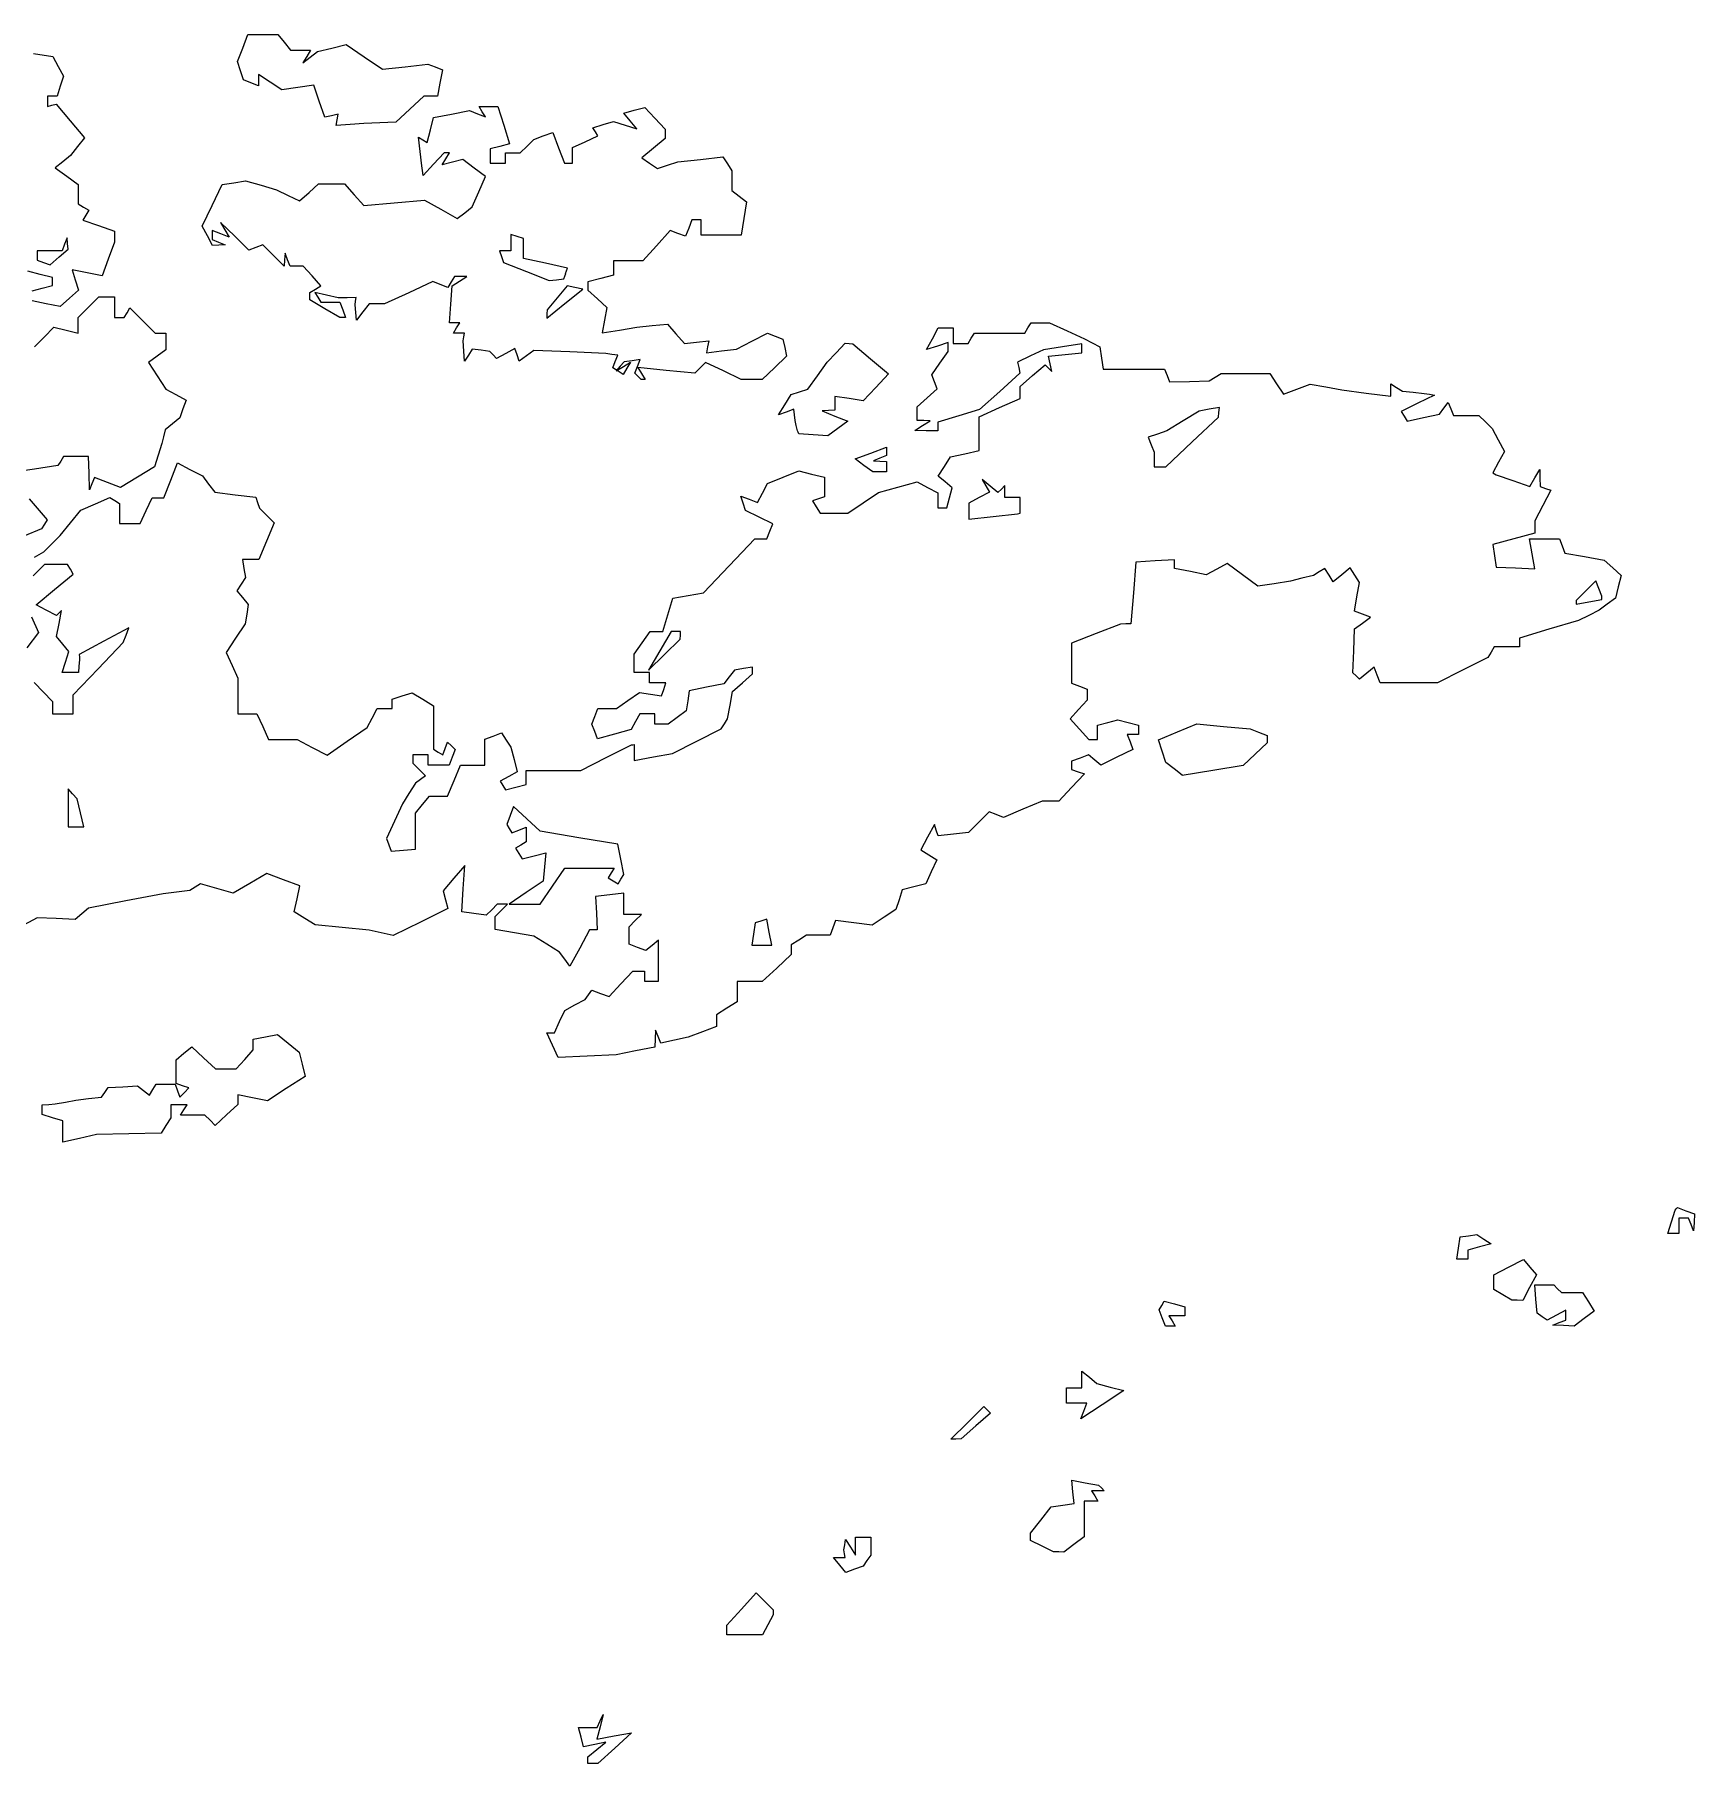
# Model space of a CAD drawing. Extents: x 0 to 4532, y 0 to 2620.
# Drawn here: x 3494.5 to 3817, y 1624.1 to 1960.1 of the extents above; entities that cross this region are included whole.
import ezdxf

# ---------------------------------------------------------------- set-up
doc = ezdxf.new("R2010")
doc.units = 0
doc.layers.add('Layer_1', color=7, linetype='CONTINUOUS')

msp = doc.modelspace()

# ---------------------------------------------------------------- linework, layer by layer
at = {"layer": 'Layer_1', "color": 7}
for points in [[(3553.300394, 1943.518883), (3553.50052, 1944.619123), (3552.203896, 1944.353516), (3550.907301, 1944.08791), (3549.823218, 1947.197772), (3548.739108, 1950.307606), (3545.625107, 1949.850576), (3542.511106, 1949.393546), (3540.255804, 1950.871276), (3538.000503, 1952.349005), (3538.000503, 1951.265377), (3538.000503, 1950.181748), (3536.538619, 1950.742753), (3535.076593, 1951.303758), (3534.513094, 1953.079295), (3533.949594, 1954.854833), (3534.95031, 1957.486916), (3535.950997, 1960.118998), (3538.853306, 1960.118998), (3541.755616, 1960.118998), (3543.000507, 1958.618988), (3544.245399, 1957.118979), (3546.182001, 1957.118979), (3548.118519, 1957.118979), (3547.367621, 1955.868984), (3546.616609, 1954.61899), (3548.058509, 1955.731107), (3549.500522, 1956.843224), (3552.26881, 1957.504746), (3555.037012, 1958.166267), (3558.562802, 1955.770424), (3562.088621, 1953.374609), (3566.498112, 1953.871607), (3570.907603, 1954.368606), (3572.330426, 1953.822625), (3573.753305, 1953.276615), (3573.260303, 1950.697795), (3572.76733, 1948.118976), (3571.435414, 1948.118976), (3570.103527, 1948.118976), (3567.406021, 1945.618987), (3564.708515, 1943.118971), (3561.60452, 1942.962498), (3558.500525, 1942.806026), (3555.800411, 1942.61242), (3553.100297, 1942.418813)], [(3611.736095, 1893.716892), (3611.138297, 1894.314634), (3611.646804, 1895.639746), (3612.155311, 1896.964858), (3610.6068, 1896.73752), (3609.058403, 1896.510181), (3608.279385, 1895.654259), (3607.500509, 1894.798309), (3608.904992, 1895.613157), (3610.309503, 1896.427976), (3609.585902, 1895.257154), (3608.862302, 1894.08636), (3607.863203, 1894.703802), (3606.864188, 1895.321273), (3607.337007, 1896.553438), (3607.809798, 1897.78563), (3606.65519, 1897.954292), (3605.500496, 1898.122953), (3598.500507, 1898.432553), (3591.500489, 1898.742153), (3590.087899, 1897.680465), (3588.675281, 1896.618805), (3588.257199, 1897.860805), (3587.839202, 1899.102805), (3586.051277, 1898.145999), (3584.263494, 1897.189164), (3583.602993, 1897.84958), (3582.942577, 1898.510024), (3581.246296, 1898.758906), (3579.549987, 1899.007788), (3578.790585, 1897.813211), (3578.031098, 1896.618634), (3577.897303, 1898.618619), (3577.763508, 1900.618633), (3577.881996, 1901.368623), (3578.000484, 1902.118643), (3576.941489, 1902.118643), (3575.882493, 1902.118643), (3576.500503, 1903.118621), (3577.118484, 1904.118627), (3576.101696, 1904.118627), (3575.08488, 1904.118627), (3575.366927, 1907.701054), (3575.649258, 1911.28348), (3577.074859, 1912.185748), (3578.500544, 1913.088016), (3577.309539, 1913.102189), (3576.118534, 1913.116363), (3575.458458, 1912.048183), (3574.798241, 1910.980003), (3573.332246, 1911.542595), (3571.866252, 1912.105131), (3567.183331, 1909.956667), (3562.500552, 1907.808203), (3561.000542, 1907.7997), (3559.500532, 1907.791196), (3558.282342, 1906.203737), (3557.064153, 1904.616306), (3556.913917, 1906.116288), (3556.76368, 1907.616298), (3556.860625, 1908.302566), (3556.95757, 1908.988805), (3555.228861, 1908.958475), (3553.500067, 1908.928427), (3551.223364, 1909.470072), (3548.946661, 1910.011716), (3549.532355, 1909.06398), (3550.118078, 1908.116273), (3551.952066, 1908.116273), (3553.786083, 1908.116273), (3554.361658, 1906.616263), (3554.937261, 1905.116253), (3554.372968, 1905.116253), (3553.808675, 1905.116253), (3550.904381, 1906.831866), (3548.000059, 1908.547479), (3548.000059, 1909.272837), (3548.000059, 1909.998223), (3549.065177, 1910.656513), (3550.130381, 1911.314803), (3548.41026, 1913.215547), (3546.690367, 1915.115412), (3545.428666, 1915.115412), (3544.167078, 1915.115412), (3543.662653, 1916.365406), (3543.158256, 1917.6154), (3543.079169, 1916.365406), (3543.000082, 1915.115412), (3540.922797, 1917.192726), (3538.845482, 1919.27004), (3537.4986, 1918.753228), (3536.151803, 1918.236386), (3533.403301, 1920.925899), (3530.654686, 1923.615412), (3531.491389, 1922.195452), (3532.328205, 1920.775521), (3530.664097, 1921.414082), (3529.000103, 1922.052643), (3529.000103, 1921.167354), (3529.000103, 1920.282066), (3530.250097, 1919.777697), (3531.500091, 1919.2733), (3530.285303, 1919.194497), (3529.070487, 1919.115694), (3528.066285, 1920.992031), (3527.062083, 1922.868369), (3529.020087, 1926.921035), (3530.978204, 1930.973729), (3533.23909, 1931.334466), (3535.500089, 1931.695203), (3538.500081, 1930.823011), (3541.500101, 1929.950819), (3543.740407, 1928.869486), (3545.980685, 1927.788125), (3547.819095, 1929.451921), (3549.65759, 1931.115688), (3552.173906, 1931.115688), (3554.690108, 1931.115688), (3556.595104, 1929.002998), (3558.5001, 1926.890251), (3564.369292, 1927.418969), (3570.238513, 1927.947659), (3573.428709, 1926.155765), (3576.619019, 1924.3639), (3578.071804, 1925.489793), (3579.524504, 1926.615687), (3580.829717, 1929.560573), (3582.134816, 1932.505487), (3579.917697, 1934.177815), (3577.700692, 1935.850143), (3575.694017, 1935.325394), (3573.687399, 1934.800644), (3574.402694, 1935.958172), (3575.118102, 1937.1157), (3574.598115, 1937.1157), (3574.078014, 1937.1157), (3572.039109, 1934.927126), (3570.000091, 1932.73858), (3569.886138, 1933.677132), (3569.772185, 1934.615683), (3569.444302, 1937.388789), (3569.116475, 1940.161868), (3569.951675, 1939.645707), (3570.786876, 1939.129518), (3571.401597, 1941.578822), (3572.01629, 1944.028099), (3575.500694, 1944.681768), (3578.985099, 1945.335466), (3580.544579, 1944.737044), (3582.104089, 1944.138622), (3581.493081, 1945.127148), (3580.882186, 1946.115703), (3582.696501, 1946.115703), (3584.510789, 1946.115703), (3585.644704, 1942.493109), (3586.778506, 1938.870488), (3584.889384, 1938.376465), (3583.000205, 1937.882443), (3583.000205, 1936.499079), (3583.000205, 1935.115686), (3584.500187, 1935.115686), (3586.000197, 1935.115686), (3586.000197, 1936.115693), (3586.000197, 1937.1157), (3587.428802, 1937.1157), (3588.857294, 1937.1157), (3590.178806, 1938.42165), (3591.500205, 1939.7276), (3593.336404, 1940.423364), (3595.172603, 1941.119099), (3596.305696, 1938.117407), (3597.438705, 1935.115686), (3598.219395, 1935.115686), (3599.000198, 1935.115686), (3599.000198, 1936.637126), (3599.000198, 1938.158566), (3601.468807, 1939.283382), (3603.9375, 1940.40817), (3603.454307, 1941.189937), (3602.971198, 1941.971704), (3604.985696, 1942.611087), (3607.000194, 1943.25047), (3609.2424, 1942.538832), (3611.484492, 1941.827222), (3610.221288, 1943.349314), (3608.958, 1944.871406), (3611.017909, 1945.410102), (3613.07779, 1945.94877), (3615.038997, 1943.843677), (3617.000204, 1941.738583), (3617.000204, 1940.837421), (3617.000204, 1939.936286), (3614.750203, 1938.046314), (3612.500202, 1936.156313), (3614.000212, 1935.123), (3615.500194, 1934.089686), (3617.500207, 1934.72425), (3619.500192, 1935.358842), (3623.872918, 1935.847705), (3628.245615, 1936.336597), (3629.107603, 1934.976137), (3629.969619, 1933.615705), (3629.983792, 1931.725931), (3629.997966, 1929.836185), (3631.402051, 1928.725939), (3632.80625, 1927.615693), (3632.288558, 1924.365686), (3631.770952, 1921.115679), (3627.884453, 1921.115679), (3623.997954, 1921.115679), (3623.997954, 1922.615689), (3623.997954, 1924.115699), (3623.104956, 1924.115699), (3622.211957, 1924.115699), (3621.596555, 1922.511941), (3620.981068, 1920.908183), (3619.474454, 1921.486337), (3617.967754, 1922.064492), (3615.317558, 1919.090097), (3612.667362, 1916.115702), (3609.832658, 1916.115702), (3606.997955, 1916.115702), (3606.997955, 1914.724089), (3606.997955, 1913.332504), (3604.497967, 1912.705055), (3601.99795, 1912.077578), (3601.99795, 1911.251619), (3601.99795, 1910.425659), (3603.854445, 1908.745536), (3605.71094, 1907.065413), (3605.239057, 1904.596634), (3604.767145, 1902.127855), (3608.132551, 1902.701758), (3611.497956, 1903.27566), (3614.497948, 1903.547219), (3617.497968, 1903.818779), (3619.124063, 1901.956954), (3620.750158, 1900.095158), (3623.124061, 1900.355379), (3625.497964, 1900.6156), (3625.273177, 1899.441631), (3625.048673, 1898.267662), (3627.967452, 1898.637045), (3630.886174, 1899.006427), (3633.878767, 1900.553946), (3636.871275, 1902.101465), (3638.377663, 1901.523395), (3639.884051, 1900.945297), (3640.241159, 1899.280453), (3640.598268, 1897.615608), (3638.24656, 1895.365607), (3635.894966, 1893.115607), (3633.847557, 1893.115607), (3631.800262, 1893.115607), (3628.340775, 1894.757235), (3624.881258, 1896.398864), (3623.823765, 1895.341428), (3622.766357, 1894.28402), (3617.226749, 1894.855739), (3611.687169, 1895.427488), (3612.401557, 1894.271547), (3613.115944, 1893.115607), (3612.723658, 1893.115607), (3612.331258, 1893.115607), (3611.733544, 1893.713377)], [(3500.921568, 1919.523429), (3500.842481, 1920.618425), (3500.338084, 1919.368431), (3499.833687, 1918.118437), (3497.417094, 1918.118437), (3495.000388, 1918.118437), (3495.000388, 1917.201769), (3495.000388, 1916.285101), (3496.250382, 1915.832266), (3497.500376, 1915.379403), (3499.250374, 1916.903904), (3501.000371, 1918.428405), (3500.921284, 1919.523429)], [(3597.685687, 1913.673286), (3598.036588, 1914.727462), (3593.768603, 1915.673299), (3589.500504, 1916.619107), (3589.500504, 1918.537199), (3589.500504, 1920.455291), (3588.25479, 1920.870538), (3587.008991, 1921.285786), (3587.008991, 1919.702437), (3587.008991, 1918.119117), (3585.925702, 1918.119117), (3584.842301, 1918.119117), (3585.21979, 1916.986619), (3585.59728, 1915.854093), (3590.053203, 1914.07915), (3594.508984, 1912.30418), (3595.926081, 1912.461503), (3597.34329, 1912.619109), (3597.694191, 1913.673286)], [(3599.489203, 1910.94749), (3597.948006, 1911.275883), (3596.007492, 1908.947505), (3594.067006, 1906.619126), (3594.033841, 1905.826474), (3594.000959, 1905.03385), (3597.515977, 1907.826487), (3601.030854, 1910.619124), (3599.489657, 1910.94749)], [(3642.87551, 1882.831821), (3642.750502, 1883.119112), (3642.500486, 1884.119119), (3642.25047, 1885.119097), (3642.125462, 1886.226083), (3642.000455, 1887.333098), (3640.515043, 1886.763107), (3639.029745, 1886.193116), (3640.262646, 1888.167277), (3641.495462, 1890.141467), (3643.130543, 1890.660377), (3644.765539, 1891.179316), (3646.632947, 1893.801506), (3648.500441, 1896.423724), (3650.250467, 1898.271432), (3652.000464, 1900.119111), (3652.750455, 1900.078576), (3653.500446, 1900.03804), (3656.941452, 1897.096443), (3660.382457, 1894.154816), (3657.944548, 1891.559811), (3655.506667, 1888.964805), (3652.753545, 1889.368856), (3650.000451, 1889.772935), (3650.000451, 1888.44615), (3650.000451, 1887.119337), (3648.750457, 1887.055841), (3647.500463, 1886.992345), (3650.000451, 1885.986839), (3652.500467, 1884.981276), (3650.557657, 1883.549015), (3648.614961, 1882.116724), (3645.80764, 1882.33074), (3643.000461, 1882.544756), (3642.875453, 1882.832047)], [(3719.403938, 1880.938588), (3724.500519, 1885.758763), (3724.597464, 1886.688584), (3724.694409, 1887.618433), (3722.738418, 1887.287063), (3720.782427, 1886.955664), (3717.641723, 1885.023031), (3714.50102, 1883.090397), (3712.694415, 1882.472983), (3710.887923, 1881.855597), (3711.44442, 1880.405221), (3712.001003, 1878.954846), (3712.001003, 1877.536644), (3712.001003, 1876.118414), (3713.154421, 1876.118414), (3714.30781, 1876.118414), (3719.40442, 1880.938588)], [(3655.651801, 1876.384814), (3653.920824, 1877.65054), (3656.960699, 1878.797977), (3660.000517, 1879.945385), (3660.000517, 1879.115571), (3660.000517, 1878.285784), (3658.750523, 1877.781387), (3657.500501, 1877.27699), (3658.750523, 1877.198187), (3660.000517, 1877.119384), (3660.000517, 1876.119406), (3660.000517, 1875.119399), (3658.691619, 1875.119399), (3657.382806, 1875.119399), (3655.651801, 1876.385126)], [(3685.750532, 1867.05602), (3686.000548, 1867.118382), (3686.000548, 1868.618392), (3686.000548, 1870.118402), (3684.500538, 1870.118402), (3683.000556, 1870.118402), (3683.000556, 1871.285058), (3683.000556, 1872.451713), (3682.34255, 1871.793735), (3681.684543, 1871.135757), (3680.150659, 1872.377077), (3678.616633, 1873.618397), (3679.336549, 1872.418576), (3680.056549, 1871.218755), (3678.028558, 1870.133369), (3676.000538, 1869.048011), (3676.000538, 1867.483712), (3676.000538, 1865.91944), (3680.750555, 1866.456492), (3685.500544, 1866.993573), (3685.75056, 1867.055935)], [(3799.000559, 1850.653196), (3799.000559, 1850.954859), (3798.423255, 1852.459319), (3797.845951, 1853.96378), (3795.923238, 1852.041096), (3794.000554, 1850.118412), (3794.000554, 1849.757079), (3794.000554, 1849.395747), (3796.500542, 1849.873668), (3799.000559, 1850.351561)], [(3619.972699, 1843.368409), (3620.001046, 1844.1184), (3619.099827, 1844.1184), (3618.198636, 1844.1184), (3615.998326, 1840.368418), (3613.798045, 1836.618407), (3616.871738, 1839.618399), (3619.94543, 1842.618419), (3619.973777, 1843.368409)], [(3715.896034, 1817.404719), (3714.291539, 1818.626764), (3713.590333, 1820.836229), (3712.889041, 1823.045666), (3716.595228, 1824.594205), (3720.301444, 1826.142744), (3725.485332, 1825.663065), (3730.669334, 1825.183414), (3732.334944, 1824.544258), (3734.000525, 1823.905102), (3734.000525, 1823.186406), (3734.000525, 1822.46771), (3731.657435, 1820.266522), (3729.314429, 1818.065305), (3723.407423, 1817.097982), (3717.500529, 1816.130659), (3717.500529, 1816.156171), (3717.500529, 1816.181682), (3715.896034, 1817.403699)], [(3503.390375, 1808.868408), (3502.742261, 1811.618412), (3501.871373, 1812.568415), (3501.000456, 1813.51839), (3501.000456, 1809.818411), (3501.000456, 1806.118404), (3502.519571, 1806.118404), (3504.038574, 1806.118404)], [(3595.121608, 1794.611581), (3597.5005, 1798.104716), (3602.309506, 1798.110385), (3607.118484, 1798.116054), (3606.543193, 1797.185157), (3605.967901, 1796.254259), (3606.915098, 1795.668847), (3607.862295, 1795.083436), (3608.4269, 1795.997043), (3608.99159, 1796.910649), (3608.407086, 1799.833312), (3607.822497, 1802.755974), (3600.272302, 1804.02462), (3592.72208, 1805.293295), (3590.123701, 1807.702688), (3587.525294, 1810.112052), (3586.88798, 1808.364067), (3586.25078, 1806.616054), (3586.726802, 1805.79789), (3587.202796, 1804.979726), (3588.601694, 1805.516495), (3590.000479, 1806.053292), (3590.000479, 1804.643707), (3590.000479, 1803.234094), (3588.984201, 1802.605993), (3587.967895, 1801.977864), (3588.593303, 1800.965923), (3589.218683, 1799.954011), (3591.541591, 1800.537013), (3593.864499, 1801.120043), (3593.583585, 1798.368055), (3593.302672, 1795.616066), (3590.003682, 1793.366066), (3586.704578, 1791.116065), (3589.72359, 1791.116065), (3592.742574, 1791.116065), (3595.121494, 1794.609228)], [(3637.237313, 1785.660192), (3636.751398, 1788.20202), (3635.625901, 1787.831872), (3634.500518, 1787.461723), (3634.180912, 1785.290072), (3633.861419, 1783.118393), (3635.792295, 1783.118393), (3637.7232, 1783.118393)], [(3500.000478, 1746.925994), (3500.000478, 1748.983607), (3498.000465, 1749.618369), (3496.000451, 1750.25316), (3496.000451, 1751.185787), (3496.000451, 1752.118386), (3497.250474, 1752.201725), (3498.500468, 1752.285063), (3500.500453, 1752.663659), (3502.500466, 1753.042226), (3505.000454, 1753.330311), (3507.500471, 1753.618396), (3508.164458, 1754.53821), (3508.828361, 1755.458025), (3511.664482, 1755.627253), (3514.50046, 1755.796482), (3515.661475, 1754.908897), (3516.822376, 1754.021313), (3517.470461, 1755.069877), (3518.118462, 1756.118441), (3519.976176, 1756.118441), (3521.833776, 1756.118441), (3522.280261, 1754.868418), (3522.726662, 1753.618424), (3523.613566, 1754.505329), (3524.50047, 1755.392233), (3523.250476, 1755.838661), (3522.000482, 1756.28509), (3522.000482, 1758.579311), (3522.000482, 1760.873532), (3523.529774, 1762.142774), (3525.059065, 1763.411987), (3527.344272, 1761.265195), (3529.629366, 1759.118432), (3531.659965, 1759.118432), (3533.690479, 1759.118432), (3535.345488, 1760.947176), (3537.000468, 1762.77592), (3537.000468, 1763.830579), (3537.000468, 1764.885294), (3539.348491, 1765.334132), (3541.696485, 1765.78297), (3543.796278, 1764.082664), (3545.896184, 1762.38233), (3546.469973, 1760.000376), (3547.043791, 1757.618422), (3543.386785, 1755.270485), (3539.729779, 1752.922575), (3536.865085, 1753.495486), (3534.000476, 1754.068509), (3534.000476, 1753.132452), (3534.000476, 1752.196395), (3531.805978, 1750.151935), (3529.611479, 1748.107474), (3528.605974, 1749.11298), (3527.600468, 1750.118486), (3525.241475, 1750.118486), (3522.882482, 1750.118486), (3523.500463, 1751.118493), (3524.118473, 1752.118499), (3522.559474, 1752.118499), (3521.000475, 1752.118499), (3520.986302, 1750.868505), (3520.972129, 1749.618483), (3520.026207, 1748.122243), (3519.080314, 1746.625975), (3512.791509, 1746.473187), (3506.502703, 1746.3204), (3503.252724, 1745.594447), (3500.002717, 1744.868494), (3500.002717, 1746.926107)], [(3812.55737, 1729.369157), (3813.249052, 1731.619157), (3813.481776, 1731.892701), (3813.714217, 1732.166244), (3815.357434, 1731.535734), (3817.000537, 1730.905195), (3816.92145, 1729.262177), (3816.842363, 1727.619159), (3816.337966, 1728.869182), (3815.833569, 1730.119176), (3814.916958, 1730.119176), (3814.000262, 1730.119176), (3814.000262, 1728.619166), (3814.000262, 1727.119184), (3812.932847, 1727.119184), (3811.865461, 1727.119184), (3812.557058, 1729.369185)], [(3771.180941, 1724.278613), (3771.500547, 1726.438104), (3773.116551, 1726.670545), (3774.732554, 1726.902986), (3776.116542, 1726.011093), (3777.500558, 1725.119228), (3775.250558, 1724.502635), (3773.000557, 1723.886015), (3773.000557, 1723.002654), (3773.000557, 1722.119293), (3771.930931, 1722.119293), (3770.861448, 1722.119293)], [(3779.750559, 1715.19924), (3778.000533, 1716.218522), (3778.000533, 1717.643159), (3778.000533, 1719.067767), (3780.899952, 1720.567125), (3783.799342, 1722.066483), (3785.05064, 1720.558706), (3786.302051, 1719.050958), (3784.982353, 1716.585042), (3783.662541, 1714.119126), (3782.581549, 1714.149457), (3781.500557, 1714.179788), (3779.750559, 1715.19907)], [(3790.750547, 1709.781408), (3792.000541, 1710.285806), (3792.000541, 1711.237651), (3792.000541, 1712.189497), (3790.196657, 1711.224102), (3788.392745, 1710.258678), (3787.404247, 1710.938908), (3786.415749, 1711.619138), (3786.219308, 1714.369142), (3786.022867, 1717.119146), (3787.844977, 1717.119146), (3789.667173, 1717.119146), (3790.417164, 1716.369127), (3791.167155, 1715.619136), (3793.224768, 1715.619136), (3795.282467, 1715.619136), (3796.391465, 1713.810575), (3797.500464, 1712.001986), (3795.559355, 1710.560568), (3793.61816, 1709.11915), (3791.559357, 1709.197953), (3789.500468, 1709.276756), (3790.750462, 1709.781153)], [(3713.604223, 1710.709387), (3712.994037, 1712.299623), (3713.49832, 1713.115491), (3714.002519, 1713.931388), (3716.00154, 1713.408622), (3718.000533, 1712.885885), (3718.000533, 1712.002496), (3718.000533, 1711.119135), (3716.441534, 1711.119135), (3714.882535, 1711.119135), (3715.500516, 1710.119128), (3716.118526, 1709.11915), (3715.166538, 1709.11915), (3714.214522, 1709.11915)], [(3698.356319, 1692.604045), (3698.937733, 1694.119136), (3696.969128, 1694.119136), (3695.000522, 1694.119136), (3695.000522, 1695.619146), (3695.000522, 1697.119127), (3696.500532, 1697.119127), (3698.000514, 1697.119127), (3698.000514, 1698.741566), (3698.000514, 1700.364032), (3699.436631, 1699.172205), (3700.872634, 1697.98035), (3703.509536, 1697.275146), (3706.146438, 1696.569943), (3701.960713, 1693.829463), (3697.774932, 1691.088984)], [(3675.73771, 1690.317846), (3678.93641, 1693.516575), (3679.583815, 1692.869142), (3680.231305, 1692.221708), (3677.365931, 1689.702019), (3674.500528, 1687.18233), (3673.519712, 1687.150582), (3672.539009, 1687.118834)], [(3690.250533, 1666.339542), (3688.000532, 1667.424645), (3688.000532, 1668.137049), (3688.000532, 1668.849339), (3690.020417, 1671.417245), (3692.040414, 1673.985151), (3694.270431, 1674.305353), (3696.500532, 1674.625526), (3696.25902, 1676.890239), (3696.017508, 1679.155036), (3698.631591, 1678.680998), (3701.245702, 1678.206989), (3701.789699, 1677.66302), (3702.333611, 1677.119051), (3701.10791, 1677.119051), (3699.882294, 1677.119051), (3700.500303, 1676.119045), (3701.118285, 1675.119038), (3699.759298, 1675.119038), (3698.400284, 1675.119038), (3698.400284, 1671.625535), (3698.400284, 1668.132031), (3696.450302, 1666.657335), (3694.500292, 1665.182638), (3693.500285, 1665.218638), (3692.500307, 1665.254638), (3690.250306, 1666.339741)], [(3650.95122, 1662.678426), (3649.755622, 1664.11905), (3650.878114, 1664.11905), (3652.000521, 1664.11905), (3651.882033, 1664.869041), (3651.763544, 1665.619032), (3651.89734, 1666.619039), (3652.031135, 1667.619045), (3653.000527, 1666.119035), (3653.969948, 1664.619025), (3653.984121, 1666.369051), (3653.998295, 1668.119049), (3655.498305, 1668.119049), (3656.998286, 1668.119049), (3656.984113, 1666.369051), (3656.96994, 1664.619025), (3656.235228, 1663.54614), (3655.500544, 1662.473141), (3653.823652, 1661.855528), (3652.146732, 1661.237944)], [(3629.00051, 1650.057332), (3629.00051, 1650.995629), (3631.860017, 1654.126326), (3634.719495, 1657.257136), (3636.360018, 1655.616641), (3638.000513, 1653.976146), (3638.000513, 1653.481841), (3638.000513, 1652.987535), (3636.9653, 1651.053342), (3635.930116, 1649.119036), (3632.465299, 1649.119036), (3629.00051, 1649.119036)], [(3602.000501, 1624.758883), (3602.000501, 1625.398583), (3603.750499, 1626.833081), (3605.500496, 1628.267483), (3603.336782, 1627.809481), (3601.172983, 1627.351382), (3600.680406, 1629.235283), (3600.187688, 1631.119084), (3602.010791, 1631.119084), (3603.833809, 1631.119084), (3604.40791, 1632.369084), (3604.981983, 1633.619075), (3604.376984, 1631.221182), (3603.7719, 1628.823383), (3607.136201, 1629.456983), (3610.500501, 1630.090683), (3607.234705, 1627.104882), (3603.968908, 1624.11908), (3602.984691, 1624.11908), (3602.000501, 1624.11908)]]:
    msp.add_lwpolyline(points, close=True, dxfattribs=at)
for points in [[(3494.286681, 1956.45604), (3498.073088, 1955.850588), (3499.092087, 1953.946442), (3500.111171, 1952.042268), (3499.48837, 1950.080041), (3498.86557, 1948.117813), (3497.932972, 1948.117813), (3497.000373, 1948.117813), (3497.000373, 1947.117835), (3497.000373, 1946.117829), (3497.839372, 1946.367844), (3498.67837, 1946.61786), (3501.445184, 1943.347784), (3504.211969, 1940.077707), (3502.856186, 1938.347779), (3501.500374, 1936.617851), (3500.000393, 1935.417349), (3498.500383, 1934.21682), (3500.750384, 1932.610624), (3503.000384, 1931.004428), (3503.000384, 1929.120154), (3503.000384, 1927.235879), (3504.01669, 1926.607778), (3505.032968, 1925.979649), (3504.441689, 1925.02287), (3503.850381, 1924.066092), (3506.925378, 1922.994142), (3510.000374, 1921.922192), (3510.000374, 1920.841001), (3510.000374, 1919.759839), (3508.821473, 1916.499627), (3507.642572, 1913.239415), (3504.707182, 1913.826498), (3501.771792, 1914.413582), (3502.400176, 1912.433468), (3503.028674, 1910.453411), (3501.264475, 1908.869382), (3499.500389, 1907.285353), (3496.750385, 1907.818181), (3494.000381, 1908.350982)], [(3494.000381, 1910.305074), (3496.000366, 1910.828094), (3498.000379, 1911.351087), (3498.000379, 1912.126051), (3498.000379, 1912.901015), (3495.579875, 1913.508536), (3493.159285, 1914.116057)], [(3494.500385, 1899.402257), (3496.363768, 1901.339994), (3498.227293, 1903.27773), (3500.613782, 1902.67874), (3503.000384, 1902.079751), (3503.000384, 1903.598782), (3503.000384, 1905.11784), (3505.000369, 1907.117825), (3507.000382, 1909.117839), (3508.500392, 1909.117839), (3510.000374, 1909.117839), (3510.000374, 1907.117825), (3510.000374, 1905.11784), (3510.941392, 1905.11784), (3511.882381, 1905.11784), (3512.460479, 1906.053274), (3513.038576, 1906.988707), (3515.474076, 1904.553264), (3517.909491, 1902.117849), (3518.954881, 1902.117849), (3520.000383, 1902.117849), (3520.000383, 1900.478091), (3520.000383, 1898.838333), (3518.305973, 1897.599309), (3516.611478, 1896.360313), (3518.305973, 1893.774265), (3520.000383, 1891.188217), (3521.963178, 1890.137754), (3523.925887, 1889.087319), (3523.323383, 1887.352572), (3522.720879, 1885.617825), (3521.284478, 1884.451906), (3519.848078, 1883.285988), (3519.526997, 1881.951918), (3519.205974, 1880.61782), (3518.489488, 1878.379129), (3517.772975, 1876.140439), (3514.493175, 1874.113383), (3511.213376, 1872.086356), (3508.673476, 1873.052006), (3506.133689, 1874.017657), (3505.645988, 1872.817751), (3505.158287, 1871.617817), (3505.079201, 1874.867824), (3505.000114, 1878.117832), (3502.559115, 1878.117832), (3500.118116, 1878.117832), (3499.571397, 1877.233223), (3499.024707, 1876.348615), (3494.512404, 1875.671928), (3490.0001, 1874.99527)], [(3494.487855, 1858.555964), (3496.325358, 1859.617822), (3497.913157, 1861.193007), (3499.500871, 1862.768164), (3501.500856, 1865.226766), (3503.500869, 1867.685368), (3506.325765, 1868.914301), (3509.150774, 1870.143234), (3510.075776, 1869.571514), (3511.000862, 1868.999794), (3511.000862, 1867.058798), (3511.000862, 1865.117831), (3513.022277, 1865.117831), (3515.043777, 1865.117831), (3516.18288, 1867.617819), (3517.321869, 1870.117835), (3518.474777, 1870.117835), (3519.627571, 1870.117835), (3520.949962, 1873.488088), (3522.272381, 1876.85837), (3524.692461, 1875.602791), (3527.112682, 1874.347185), (3528.306777, 1872.757657), (3529.500872, 1871.1681), (3533.485478, 1870.689272), (3537.46997, 1870.210443), (3537.82467, 1869.146289), (3538.179482, 1868.082106), (3539.620673, 1866.640886), (3541.061864, 1865.199667), (3539.582377, 1861.65874), (3538.102975, 1858.117813), (3536.489069, 1858.117813), (3534.875163, 1858.117813), (3535.163078, 1856.367815), (3535.450965, 1854.617818), (3534.639887, 1853.324028), (3533.828668, 1852.030211), (3534.928483, 1850.705013), (3536.028269, 1849.379844), (3535.724678, 1847.49883), (3535.420974, 1845.617815), (3533.569071, 1842.82685), (3531.717168, 1840.035885), (3532.858964, 1837.529803), (3534.000873, 1835.02372), (3534.000873, 1831.570752), (3534.000873, 1828.117812), (3535.840389, 1828.117812), (3537.679876, 1828.117812), (3538.818865, 1825.617824), (3539.957968, 1823.117807), (3542.729487, 1823.112138), (3545.500893, 1823.106469), (3548.412075, 1821.588317), (3551.323172, 1820.070166), (3555.221774, 1822.771896), (3559.120377, 1825.473626), (3560.095893, 1827.296218), (3561.071294, 1829.118783), (3562.536098, 1829.118783), (3564.000873, 1829.118783), (3564.000873, 1830.05141), (3564.000873, 1830.984008), (3565.938383, 1831.598928), (3567.875779, 1832.213848), (3569.938381, 1830.925785), (3572.000898, 1829.637693), (3572.000898, 1825.437257), (3572.000898, 1821.236821), (3572.915497, 1820.671564), (3573.830095, 1820.106336), (3574.278593, 1821.362566), (3574.727091, 1822.618796), (3575.487485, 1821.91192), (3576.247992, 1821.205045), (3575.655778, 1819.66192), (3575.063677, 1818.118795), (3573.032284, 1818.118795), (3571.000891, 1818.118795), (3571.000891, 1819.118773), (3571.000891, 1820.11878), (3569.500881, 1820.11878), (3568.0009, 1820.11878), (3568.0009, 1819.318786), (3568.0009, 1818.518792), (3569.242475, 1817.277132), (3570.484192, 1816.0355), (3569.492491, 1815.32715), (3568.500875, 1814.618772), (3567.230783, 1812.618787), (3565.960691, 1810.618774), (3564.418587, 1807.252064), (3562.876482, 1803.885297), (3563.345787, 1802.662317), (3563.815091, 1801.439337), (3566.157983, 1801.61792), (3568.500875, 1801.796503), (3568.500875, 1805.296951), (3568.500875, 1808.7974), (3569.873297, 1810.458162), (3571.245776, 1812.118897), (3573.001982, 1812.118897), (3574.7583, 1812.118897), (3576.000896, 1815.118888), (3577.243492, 1818.118908), (3579.622185, 1818.118908), (3582.000879, 1818.118908), (3582.000879, 1820.650276), (3582.000879, 1823.181672), (3583.601803, 1823.795997), (3585.202698, 1824.410321), (3586.110692, 1823.014626), (3587.0186, 1821.618903), (3587.651095, 1819.237743), (3588.28359, 1816.856583), (3586.621183, 1815.926281), (3584.958805, 1814.995978), (3585.48089, 1814.15131), (3586.00289, 1813.306642), (3588.001883, 1813.829408), (3590.000904, 1814.352145), (3590.000904, 1815.735537), (3590.000904, 1817.118902), (3595.3314, 1817.118902), (3600.661896, 1817.118902), (3605.581397, 1819.614695), (3610.500898, 1822.110516), (3610.750914, 1822.11335), (3611.00093, 1822.116185), (3611.00093, 1820.570878), (3611.00093, 1819.025542), (3614.723416, 1819.723885), (3618.446015, 1820.422257), (3623.185034, 1822.802538), (3627.924138, 1825.182848), (3628.531745, 1826.165988), (3629.139323, 1827.149157), (3629.621921, 1829.810266), (3630.104435, 1832.471376), (3632.052744, 1834.16108), (3634.00094, 1835.850757), (3634.00094, 1836.527302), (3634.00094, 1837.203847), (3632.250943, 1836.910007), (3630.500945, 1836.616168), (3629.452041, 1835.281021), (3628.403222, 1833.945846), (3625.044137, 1833.258869), (3621.685138, 1832.571836), (3621.398838, 1830.6214), (3621.112539, 1828.670965), (3619.365631, 1827.393588), (3617.618639, 1826.116183), (3616.309826, 1826.116183), (3615.000928, 1826.116183), (3615.000928, 1827.11619), (3615.000928, 1828.116168), (3613.550637, 1828.116168), (3612.100319, 1828.116168), (3611.254517, 1826.604848), (3610.408715, 1825.093528), (3607.152415, 1824.159625), (3603.896115, 1823.225722), (3603.341516, 1824.670967), (3602.786917, 1826.116183), (3603.362521, 1827.616165), (3603.938124, 1829.116175), (3605.747025, 1829.116175), (3607.555927, 1829.116175), (3609.785518, 1830.677838), (3612.015138, 1832.239502), (3614.165019, 1831.927832), (3616.315041, 1831.616191), (3616.741316, 1832.866185), (3617.167618, 1834.11618), (3615.584241, 1834.11618), (3614.000921, 1834.11618), (3614.000921, 1835.116186), (3614.000921, 1836.116193), (3612.500939, 1836.116193), (3611.00093, 1836.116193), (3611.00093, 1837.893658), (3611.00093, 1839.67118), (3612.557632, 1841.893684), (3614.114335, 1844.116189), (3615.350836, 1844.116189), (3616.587338, 1844.116189), (3617.544116, 1847.366196), (3618.500923, 1850.616175), (3621.500942, 1851.116179), (3624.500934, 1851.616182), (3629.487134, 1856.866174), (3634.473334, 1862.116195), (3635.630125, 1862.116195), (3636.786944, 1862.116195), (3637.349735, 1863.582813), (3637.912526, 1865.049431), (3635.280528, 1866.332817), (3632.648644, 1867.616203), (3632.188325, 1869.025533), (3631.728035, 1870.434891), (3633.349227, 1869.812771), (3634.970446, 1869.190679), (3635.947435, 1871.016277), (3636.924538, 1872.841902), (3639.943323, 1874.092322), (3642.962137, 1875.342741), (3645.481542, 1874.710416), (3648.000948, 1874.078092), (3648.000948, 1872.180466), (3648.000948, 1870.282868), (3646.823832, 1869.890497), (3645.646831, 1869.498153), (3646.382932, 1868.307176), (3647.118948, 1867.1162), (3649.809934, 1867.121869), (3652.500949, 1867.127538), (3655.500941, 1869.130528), (3658.500932, 1871.133518), (3662.246748, 1872.161332), (3665.992535, 1873.189175), (3667.996743, 1872.116573), (3670.000952, 1871.043971), (3670.000952, 1869.579167), (3670.000952, 1868.114335), (3670.884341, 1868.114335), (3671.767645, 1868.114335), (3672.281057, 1870.077583), (3672.794439, 1872.040803), (3671.442455, 1873.162869), (3670.090555, 1874.284908), (3671.267047, 1876.168757), (3672.443538, 1878.052635), (3675.222257, 1878.662934), (3678.000948, 1879.273262), (3678.000948, 1882.541921), (3678.000948, 1885.810609), (3682.000946, 1887.614351), (3686.000944, 1889.418094), (3686.000944, 1890.585883), (3686.000944, 1891.753672), (3688.415355, 1893.852955), (3690.829737, 1895.952237), (3691.498656, 1895.283318), (3692.167661, 1894.614341), (3691.83425, 1896.114351), (3691.500953, 1897.614361), (3694.75096, 1897.927703), (3698.000939, 1898.241073), (3698.000939, 1899.114853), (3698.000939, 1899.988604), (3694.250957, 1899.428365), (3690.500946, 1898.868125), (3688.000958, 1897.674484), (3685.500941, 1896.480842), (3685.721193, 1895.387037), (3685.941445, 1894.293204), (3682.033431, 1890.762538), (3678.125332, 1887.231872), (3674.063227, 1886.014817), (3670.001037, 1884.797761), (3670.001037, 1883.95607), (3670.001037, 1883.11435), (3667.751036, 1883.128523), (3665.501035, 1883.142696), (3667.001017, 1884.112089), (3668.501027, 1885.081453), (3667.251033, 1885.095626), (3666.000642, 1885.109799), (3666.000642, 1886.454811), (3666.000642, 1887.799822), (3667.933219, 1889.548771), (3669.865739, 1891.297719), (3669.344022, 1892.657386), (3668.822221, 1894.017053), (3670.411437, 1896.285932), (3672.000625, 1898.554812), (3672.000625, 1899.399706), (3672.000625, 1900.244601), (3669.914835, 1899.582569), (3667.828932, 1898.920566), (3668.950035, 1901.015171), (3670.071024, 1903.109805), (3671.535828, 1903.109805), (3673.000632, 1903.109805), (3673.000632, 1901.609824), (3673.000632, 1900.109814), (3674.441624, 1900.109814), (3675.882617, 1900.109814), (3676.500626, 1901.10982), (3677.118636, 1902.109827), (3682.000634, 1902.109827), (3686.882633, 1902.109827), (3687.500643, 1903.109805), (3688.118624, 1904.109812), (3689.906039, 1904.109812), (3691.69334, 1904.109812), (3695.097042, 1902.546391), (3698.50063, 1900.982998), (3700.00064, 1900.194286), (3701.50065, 1899.405546), (3701.820228, 1897.257677), (3702.13975, 1895.109809), (3708.10155, 1895.109809), (3714.063435, 1895.109809), (3714.542236, 1893.859815), (3715.021036, 1892.609821), (3718.877346, 1892.718388), (3722.733741, 1892.826955), (3723.906547, 1893.551774), (3725.079354, 1894.276593), (3729.778659, 1894.276593), (3734.47805, 1894.276593), (3735.823657, 1892.250047), (3737.16915, 1890.223502), (3739.742556, 1891.201908), (3742.315961, 1892.180315), (3745.408362, 1891.630337), (3748.50065, 1891.080387), (3753.250667, 1890.455858), (3758.000656, 1889.831357), (3758.000656, 1891.029647), (3758.000656, 1892.227965), (3759.136669, 1891.52588), (3760.272654, 1890.823795), (3762.386648, 1890.594472), (3764.500642, 1890.365149), (3765.500649, 1890.214629), (3766.500656, 1890.06411), (3763.264651, 1888.468742), (3760.028647, 1886.873375), (3760.609863, 1885.932981), (3761.191051, 1884.992558), (3764.345842, 1885.676729), (3767.500662, 1886.360899), (3768.326763, 1887.485261), (3769.152949, 1888.609652), (3769.660153, 1887.35963), (3770.167356, 1886.109636), (3772.655467, 1886.109636), (3775.14355, 1886.109636), (3776.414152, 1884.839005), (3777.684754, 1883.568375), (3778.877856, 1881.339011), (3780.071073, 1879.109646), (3778.954874, 1877.023998), (3777.838647, 1874.93835), (3778.169648, 1874.753815), (3778.50065, 1874.569279), (3781.74975, 1873.426605), (3784.998851, 1872.283931), (3785.969377, 1873.946734), (3786.939875, 1875.60951), (3786.969922, 1873.942851), (3786.999969, 1872.276192), (3788.059985, 1871.922853), (3789.119973, 1871.569515), (3787.56619, 1868.589507), (3786.012265, 1865.609528), (3786.000926, 1864.398057), (3785.989588, 1863.186614), (3781.927284, 1862.092724), (3777.864981, 1860.998891), (3778.177274, 1858.804194), (3778.489595, 1856.609525), (3782.236289, 1856.459573), (3785.98287, 1856.30962), (3785.471981, 1859.209633), (3784.961093, 1862.109675), (3787.868278, 1862.109675), (3790.775577, 1862.109675), (3791.302793, 1860.735949), (3791.829895, 1859.362222), (3795.659786, 1858.65135), (3799.489592, 1857.940449), (3801.131079, 1856.468247), (3802.772595, 1854.996045), (3802.207593, 1852.802879), (3801.642478, 1850.609684), (3800.066074, 1849.415589), (3798.489586, 1848.221494), (3796.489572, 1847.241982), (3794.489588, 1846.26247), (3788.739592, 1844.549181), (3782.989596, 1842.835893), (3782.989596, 1841.972799), (3782.989596, 1841.109678), (3780.548569, 1841.109678), (3778.10757, 1841.109678), (3777.477768, 1840.090651), (3776.848079, 1839.071652), (3771.952078, 1836.590656), (3767.056076, 1834.109688), (3761.491467, 1834.109688), (3755.926772, 1834.109688), (3755.341361, 1835.63521), (3754.755978, 1837.160732), (3753.348661, 1835.992687), (3751.941287, 1834.824671), (3751.301366, 1835.464536), (3750.661472, 1836.104429), (3750.822764, 1840.357051), (3750.984055, 1844.609673), (3752.516267, 1845.741405), (3754.04845, 1846.873166), (3752.500563, 1847.467138), (3750.952562, 1848.061138), (3751.438449, 1850.835407), (3751.924364, 1853.609676), (3751.033265, 1855.045396), (3750.142052, 1856.481088), (3748.489651, 1855.109686), (3746.837251, 1853.738284), (3746.025266, 1855.052114), (3745.213253, 1856.365916), (3744.105247, 1855.681094), (3742.997155, 1854.9963), (3740.743441, 1854.441276), (3738.489642, 1853.886224), (3735.332441, 1853.399402), (3732.175353, 1852.912551), (3729.202461, 1855.110508), (3726.22954, 1857.308436), (3724.191458, 1856.217692), (3722.153347, 1855.126949), (3719.071547, 1855.743314), (3715.998138, 1856.35968), (3715.998138, 1857.204773), (3715.998138, 1858.049894), (3712.248156, 1857.829642), (3708.498145, 1857.60939), (3707.998142, 1851.609407), (3707.498139, 1845.609396), (3706.498132, 1845.575947), (3705.498154, 1845.542498), (3700.748137, 1843.690085), (3695.998148, 1841.8377), (3695.998148, 1837.942187), (3695.998148, 1834.046646), (3697.498129, 1833.471042), (3698.998139, 1832.895439), (3698.998139, 1831.831171), (3698.998139, 1830.766903), (3697.343131, 1828.938159), (3695.688151, 1827.109415), (3697.498129, 1825.10943), (3699.308136, 1823.109417), (3700.153144, 1823.109417), (3700.998152, 1823.109417), (3700.998152, 1824.492781), (3700.998152, 1825.876145), (3702.998137, 1826.399166), (3704.998151, 1826.922187), (3706.998135, 1826.399166), (3708.998149, 1825.876145), (3708.998149, 1824.992784), (3708.998149, 1824.109424), (3707.891134, 1824.109424), (3706.784148, 1824.109424), (3707.341241, 1822.657744), (3707.898249, 1821.206093), (3704.798336, 1819.659652), (3701.698452, 1818.113211), (3700.475047, 1819.128553), (3699.251642, 1820.143923), (3697.624838, 1819.519677), (3695.998148, 1818.895431), (3695.998148, 1818.085743), (3695.998148, 1817.276083), (3697.248142, 1816.853862), (3698.498136, 1816.431613), (3695.998148, 1813.787795), (3693.498131, 1811.143977), (3691.87025, 1811.126969), (3690.242341, 1811.109961), (3686.503527, 1809.547759), (3682.764628, 1807.985557), (3681.358729, 1808.525075), (3679.952744, 1809.064593), (3677.953326, 1807.065176), (3675.953936, 1805.065758), (3673.014124, 1804.723474), (3670.074426, 1804.38119), (3669.703824, 1805.49291), (3669.333222, 1806.60463), (3668.019846, 1804.150564), (3666.706526, 1801.696497), (3668.249027, 1800.723504), (3669.791528, 1799.75054), (3668.723348, 1797.406259), (3667.655225, 1795.062006), (3665.362535, 1794.486573), (3663.069844, 1793.911111), (3662.458127, 1791.983892), (3661.846439, 1790.056672), (3659.557632, 1788.557003), (3657.268938, 1787.057333), (3653.708027, 1787.498999), (3650.147115, 1787.940665), (3649.604026, 1786.525298), (3649.060936, 1785.109959), (3646.779527, 1785.095786), (3644.498118, 1785.081612), (3642.998137, 1784.133395), (3641.498127, 1783.185206), (3641.498127, 1782.245095), (3641.498127, 1781.304984), (3638.696617, 1778.708618), (3635.895136, 1776.112252), (3633.446625, 1776.112252), (3630.998114, 1776.112252), (3630.998114, 1774.120714), (3630.998114, 1772.129205), (3628.998129, 1770.880175), (3626.998116, 1769.631144), (3626.998116, 1768.493006), (3626.998116, 1767.354895), (3624.248112, 1766.314835), (3621.498108, 1765.274803), (3618.830932, 1764.695231), (3616.163615, 1764.115688), (3615.659813, 1765.363953), (3615.156011, 1766.612246), (3615.076925, 1764.973537), (3614.997838, 1763.334827), (3611.247856, 1762.590591), (3607.497845, 1761.846383), (3601.866848, 1761.570572), (3596.235737, 1761.294761), (3595.138247, 1763.70353), (3595.140883, 1763.709596), (3594.043393, 1766.118394), (3594.784795, 1766.118394), (3595.526197, 1766.118394), (3596.513391, 1768.286587), (3597.5005, 1770.454808), (3599.500485, 1771.536594), (3601.500498, 1772.61838), (3602.149604, 1773.5141), (3602.79871, 1774.40982), (3604.456297, 1773.773754), (3606.113885, 1773.137659), (3608.421798, 1775.628038), (3610.729796, 1778.118388), (3611.865185, 1778.118388), (3613.000489, 1778.118388), (3613.000489, 1777.118382), (3613.000489, 1776.118403), (3614.364096, 1776.118403), (3615.727788, 1776.118403), (3615.727788, 1780.127671), (3615.727788, 1784.136938), (3614.49089, 1783.110428), (3613.253992, 1782.083889), (3611.627188, 1782.708135), (3610.000498, 1783.33238), (3610.000498, 1785.025373), (3610.000498, 1786.718394), (3611.200489, 1787.918385), (3612.400508, 1789.118404), (3610.700485, 1789.118404), (3609.000491, 1789.118404), (3609.000491, 1791.184805), (3609.000491, 1793.251234), (3606.250487, 1792.934831), (3603.500483, 1792.618399), (3603.647885, 1789.368392), (3603.795286, 1786.118384), (3603.055273, 1786.118384), (3602.315289, 1786.118384), (3600.415169, 1782.590043), (3598.514992, 1779.061674), (3597.507672, 1780.415161), (3596.50038, 1781.768676), (3594.000392, 1783.331303), (3591.500375, 1784.893902), (3587.750365, 1785.551455), (3584.000382, 1786.209036), (3584.000382, 1787.463708), (3584.000382, 1788.718407), (3585.200373, 1789.918398), (3586.400364, 1791.118389), (3585.400386, 1791.118389), (3584.400379, 1791.118389), (3583.315673, 1790.03374), (3582.231081, 1788.949063), (3579.865682, 1789.283749), (3577.500367, 1789.618408), (3577.785476, 1794.118409), (3578.07067, 1798.618411), (3575.969261, 1796.175796), (3573.867881, 1793.733181), (3574.323863, 1791.989221), (3574.779985, 1790.245261), (3569.463776, 1787.644303), (3564.147566, 1785.043345), (3561.823978, 1785.554006), (3559.500362, 1786.064696), (3554.255869, 1786.57961), (3549.011461, 1787.094523), (3546.983469, 1788.35648), (3544.955563, 1789.618408), (3545.506874, 1792.138238), (3546.058156, 1794.658097), (3542.837374, 1795.873821), (3539.616563, 1797.089516), (3536.349661, 1795.161956), (3533.082674, 1793.234396), (3529.899168, 1794.147436), (3526.715661, 1795.060447), (3525.675856, 1794.417804), (3524.636051, 1793.77519), (3522.068173, 1793.463861), (3519.500352, 1793.152503), (3512.251168, 1791.758594), (3505.002042, 1790.364657), (3503.677468, 1789.265352), (3502.352866, 1788.166048), (3498.68455, 1788.304095), (3495.016149, 1788.441859), (3491.508245, 1786.552737)], [(3493.469821, 1869.88222), (3496.9394, 1865.828703), (3496.401412, 1864.958098), (3495.863311, 1864.087522), (3492.407197, 1862.643468)], [(3494.395644, 1834.224803), (3498.000124, 1830.533498), (3498.000124, 1829.325655), (3498.000124, 1828.117812), (3500.000138, 1828.117812), (3502.000151, 1828.117812), (3502.000151, 1829.961722), (3502.000151, 1831.805631), (3506.85933, 1836.873724), (3511.718652, 1841.941817), (3512.267553, 1843.372293), (3512.816454, 1844.802741), (3507.986046, 1842.227011), (3503.155638, 1839.651252), (3503.19674, 1839.134525), (3503.237843, 1838.617825), (3503.119354, 1837.367831), (3503.000866, 1836.117809), (3501.433477, 1836.117809), (3499.866059, 1836.117809), (3500.516072, 1838.165812), (3501.166056, 1840.213788), (3499.965753, 1841.660053), (3498.765479, 1843.106318), (3499.251167, 1845.646671), (3499.736771, 1848.187053), (3499.237363, 1847.687617), (3498.737869, 1847.188181), (3496.757075, 1848.248282), (3494.776366, 1849.308355), (3498.397854, 1852.293549), (3502.019455, 1855.278744), (3501.451165, 1856.198275), (3500.882875, 1857.117834), (3498.64186, 1857.117834), (3496.400873, 1857.117834), (3495.313758, 1856.030691), (3494.226558, 1854.943575)], [(3493.898731, 1846.984851), (3495.24584, 1843.941433), (3493.018545, 1840.928799)]]:
    msp.add_lwpolyline(points, dxfattribs=at)

doc.saveas('drawing.dxf')
